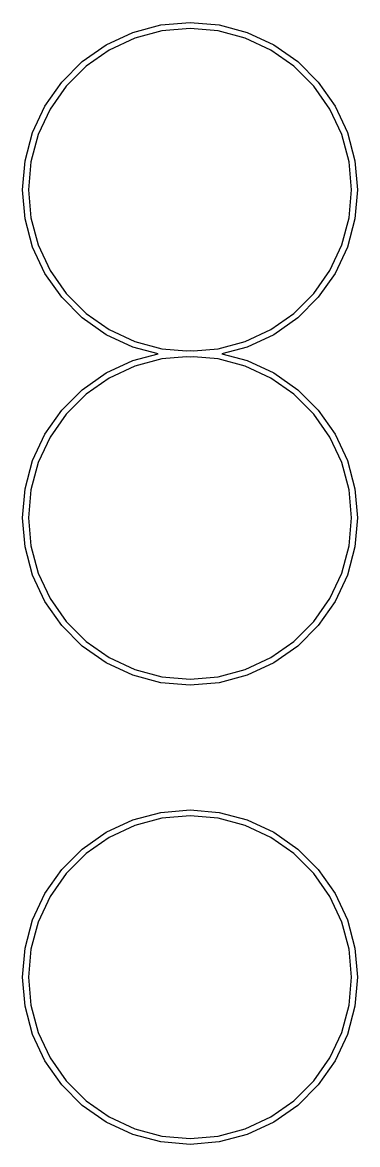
# Model space of a CAD drawing. Extents: x 4.63 to 6.21, y -4.67 to -2.68.
# Drawn here: x 4.9498 to 5.0502, y -4.2234 to -3.8868 of the extents above; entities that cross this region are included whole.
import ezdxf

# ---------------------------------------------------------------- set-up
doc = ezdxf.new("R2010")
doc.units = 0
doc.header["$MEASUREMENT"] = 0
doc.layers.add('BLACK', color=7, linetype='CONTINUOUS')

msp = doc.modelspace()

# ---------------------------------------------------------------- linework, layer by layer
at = {"layer": 'BLACK', "linetype": 'CONTINUOUS'}
for p, q in [((4.98283, -3.88984), (4.99128, -3.88757)), ((4.99128, -3.88757), (5, -3.88681)), ((5, -3.88681), (5.00872, -3.88757)), ((5.00872, -3.88757), (5.01717, -3.88984)), ((4.9749, -3.89354), (4.98283, -3.88984)), ((4.99159, -3.88933), (4.98344, -3.89151)), ((5, -3.8886), (4.99159, -3.88933)), ((5.00841, -3.88933), (5, -3.8886)), ((5.01656, -3.89151), (5.00841, -3.88933)), ((5.01717, -3.88984), (5.0251, -3.89354)), ((4.96773, -3.89855), (4.9749, -3.89354)), ((4.98344, -3.89151), (4.97579, -3.89508)), ((5.02421, -3.89508), (5.01656, -3.89151)), ((5.0251, -3.89354), (5.03227, -3.89855)), ((4.97579, -3.89508), (4.96888, -3.89992)), ((5.03112, -3.89992), (5.02421, -3.89508)), ((4.96155, -3.90474), (4.96773, -3.89855)), ((4.96888, -3.89992), (4.96291, -3.90589)), ((5.03709, -3.90589), (5.03112, -3.89992)), ((5.03227, -3.89855), (5.03845, -3.90474)), ((4.95653, -3.91191), (4.96155, -3.90474)), ((5.03845, -3.90474), (5.04347, -3.91191)), ((4.96291, -3.90589), (4.95807, -3.9128)), ((5.04193, -3.9128), (5.03709, -3.90589)), ((4.95283, -3.91984), (4.95653, -3.91191)), ((4.95807, -3.9128), (4.95451, -3.92045)), ((5.04549, -3.92045), (5.04193, -3.9128)), ((5.04347, -3.91191), (5.04717, -3.91984)), ((4.95057, -3.92829), (4.95283, -3.91984)), ((4.95451, -3.92045), (4.95232, -3.9286)), ((5.04768, -3.9286), (5.04549, -3.92045)), ((5.04717, -3.91984), (5.04943, -3.92829)), ((4.9498, -3.93701), (4.95057, -3.92829)), ((5.04943, -3.92829), (5.0502, -3.93701)), ((4.95232, -3.9286), (4.95159, -3.93701)), ((5.04841, -3.93701), (5.04768, -3.9286)), ((4.95057, -3.94572), (4.9498, -3.93701)), ((4.95159, -3.93701), (4.95232, -3.94541)), ((5.04768, -3.94541), (5.04841, -3.93701)), ((5.0502, -3.93701), (5.04943, -3.94572)), ((4.95283, -3.95418), (4.95057, -3.94572)), ((4.95232, -3.94541), (4.95451, -3.95357)), ((5.04549, -3.95357), (5.04768, -3.94541)), ((5.04943, -3.94572), (5.04717, -3.95418)), ((4.95653, -3.96211), (4.95283, -3.95418)), ((4.95451, -3.95357), (4.95807, -3.96121)), ((5.04193, -3.96121), (5.04549, -3.95357)), ((5.04717, -3.95418), (5.04347, -3.96211)), ((4.95807, -3.96121), (4.96291, -3.96813)), ((5.03709, -3.96813), (5.04193, -3.96121)), ((4.96155, -3.96927), (4.95653, -3.96211)), ((5.04347, -3.96211), (5.03845, -3.96927)), ((4.96291, -3.96813), (4.96888, -3.97409)), ((5.03112, -3.97409), (5.03709, -3.96813)), ((4.96773, -3.97546), (4.96155, -3.96927)), ((5.03845, -3.96927), (5.03227, -3.97546)), ((4.9749, -3.98048), (4.96773, -3.97546)), ((4.96888, -3.97409), (4.97579, -3.97893)), ((5.02421, -3.97893), (5.03112, -3.97409)), ((5.03227, -3.97546), (5.0251, -3.98048)), ((4.98283, -3.98418), (4.9749, -3.98048)), ((4.97579, -3.97893), (4.98344, -3.9825)), ((5.01656, -3.9825), (5.02421, -3.97893)), ((5.0251, -3.98048), (5.01717, -3.98418)), ((4.99046, -3.98622), (4.98283, -3.98418)), ((4.98344, -3.9825), (4.99159, -3.98468)), ((4.99159, -3.98468), (4.99895, -3.98533)), ((4.99895, -3.98533), (5, -3.98524)), ((5, -3.98524), (5.00105, -3.98533)), ((5.00105, -3.98533), (5.00841, -3.98468)), ((5.00841, -3.98468), (5.01656, -3.9825)), ((5.01717, -3.98418), (5.00954, -3.98622)), ((4.9749, -3.99196), (4.98283, -3.98826)), ((4.98283, -3.98826), (4.99046, -3.98622)), ((4.99159, -3.98776), (4.98344, -3.98994)), ((4.99895, -3.98711), (4.99159, -3.98776)), ((5, -3.9872), (4.99895, -3.98711)), ((5.00105, -3.98711), (5, -3.9872)), ((5.00841, -3.98776), (5.00105, -3.98711)), ((5.01656, -3.98994), (5.00841, -3.98776)), ((5.00954, -3.98622), (5.01717, -3.98826)), ((5.01717, -3.98826), (5.0251, -3.99196)), ((4.96773, -3.99698), (4.9749, -3.99196)), ((4.98344, -3.98994), (4.97579, -3.99351)), ((5.02421, -3.99351), (5.01656, -3.98994)), ((5.0251, -3.99196), (5.03227, -3.99698)), ((4.97579, -3.99351), (4.96888, -3.99835)), ((5.03112, -3.99835), (5.02421, -3.99351)), ((4.96155, -4.00317), (4.96773, -3.99698)), ((4.96888, -3.99835), (4.96291, -4.00431)), ((5.03709, -4.00431), (5.03112, -3.99835)), ((5.03227, -3.99698), (5.03845, -4.00317)), ((4.95653, -4.01033), (4.96155, -4.00317)), ((4.96291, -4.00431), (4.95807, -4.01123)), ((5.04193, -4.01123), (5.03709, -4.00431)), ((5.03845, -4.00317), (5.04347, -4.01033)), ((4.95283, -4.01826), (4.95653, -4.01033)), ((4.95807, -4.01123), (4.95451, -4.01887)), ((5.04549, -4.01887), (5.04193, -4.01123)), ((5.04347, -4.01033), (5.04717, -4.01826)), ((4.95057, -4.02672), (4.95283, -4.01826)), ((4.95451, -4.01887), (4.95232, -4.02703)), ((5.04768, -4.02703), (5.04549, -4.01887)), ((5.04717, -4.01826), (5.04943, -4.02672)), ((4.9498, -4.03543), (4.95057, -4.02672)), ((4.95232, -4.02703), (4.95159, -4.03543)), ((5.04841, -4.03543), (5.04768, -4.02703)), ((5.04943, -4.02672), (5.0502, -4.03543)), ((4.95057, -4.04415), (4.9498, -4.03543)), ((4.95159, -4.03543), (4.95232, -4.04384)), ((5.04768, -4.04384), (5.04841, -4.03543)), ((5.0502, -4.03543), (5.04943, -4.04415)), ((4.95283, -4.0526), (4.95057, -4.04415)), ((4.95232, -4.04384), (4.95451, -4.05199)), ((5.04549, -4.05199), (5.04768, -4.04384)), ((5.04943, -4.04415), (5.04717, -4.0526)), ((4.95653, -4.06053), (4.95283, -4.0526)), ((4.95451, -4.05199), (4.95807, -4.05964)), ((5.04193, -4.05964), (5.04549, -4.05199)), ((5.04717, -4.0526), (5.04347, -4.06053)), ((4.96155, -4.0677), (4.95653, -4.06053)), ((4.95807, -4.05964), (4.96291, -4.06655)), ((5.03709, -4.06655), (5.04193, -4.05964)), ((5.04347, -4.06053), (5.03845, -4.0677)), ((4.96773, -4.07389), (4.96155, -4.0677)), ((4.96291, -4.06655), (4.96888, -4.07252)), ((5.03112, -4.07252), (5.03709, -4.06655)), ((5.03845, -4.0677), (5.03227, -4.07389)), ((4.96888, -4.07252), (4.97579, -4.07736)), ((5.02421, -4.07736), (5.03112, -4.07252)), ((4.9749, -4.0789), (4.96773, -4.07389)), ((5.03227, -4.07389), (5.0251, -4.0789)), ((4.98283, -4.0826), (4.9749, -4.0789)), ((4.97579, -4.07736), (4.98344, -4.08093)), ((5.01656, -4.08093), (5.02421, -4.07736)), ((5.0251, -4.0789), (5.01717, -4.0826)), ((4.99128, -4.08487), (4.98283, -4.0826)), ((4.98344, -4.08093), (4.99159, -4.08311)), ((4.99159, -4.08311), (5, -4.08385)), ((5, -4.08385), (5.00841, -4.08311)), ((5.00841, -4.08311), (5.01656, -4.08093)), ((5.01717, -4.0826), (5.00872, -4.08487)), ((5, -4.08563), (4.99128, -4.08487)), ((5.00872, -4.08487), (5, -4.08563)), ((4.99128, -4.12379), (5, -4.12303)), ((5, -4.12303), (5.00872, -4.12379)), ((4.9749, -4.12976), (4.98283, -4.12606)), ((4.98283, -4.12606), (4.99128, -4.12379)), ((4.99159, -4.12555), (4.98344, -4.12774)), ((5, -4.12482), (4.99159, -4.12555)), ((5.00841, -4.12555), (5, -4.12482)), ((5.01656, -4.12774), (5.00841, -4.12555)), ((5.00872, -4.12379), (5.01717, -4.12606)), ((5.01717, -4.12606), (5.0251, -4.12976)), ((4.96773, -4.13478), (4.9749, -4.12976)), ((4.98344, -4.12774), (4.97579, -4.1313)), ((5.02421, -4.1313), (5.01656, -4.12774)), ((5.0251, -4.12976), (5.03227, -4.13478)), ((4.97579, -4.1313), (4.96888, -4.13614)), ((5.03112, -4.13614), (5.02421, -4.1313)), ((4.96155, -4.14096), (4.96773, -4.13478)), ((4.96888, -4.13614), (4.96291, -4.14211)), ((5.03709, -4.14211), (5.03112, -4.13614)), ((5.03227, -4.13478), (5.03845, -4.14096)), ((4.95653, -4.14813), (4.96155, -4.14096)), ((4.96291, -4.14211), (4.95807, -4.14902)), ((5.04193, -4.14902), (5.03709, -4.14211)), ((5.03845, -4.14096), (5.04347, -4.14813)), ((4.95283, -4.15606), (4.95653, -4.14813)), ((4.95807, -4.14902), (4.95451, -4.15667)), ((5.04549, -4.15667), (5.04193, -4.14902)), ((5.04347, -4.14813), (5.04717, -4.15606)), ((4.95057, -4.16451), (4.95283, -4.15606)), ((4.95451, -4.15667), (4.95232, -4.16482)), ((5.04768, -4.16482), (5.04549, -4.15667)), ((5.04717, -4.15606), (5.04943, -4.16451)), ((4.9498, -4.17323), (4.95057, -4.16451)), ((4.95232, -4.16482), (4.95159, -4.17323)), ((5.04841, -4.17323), (5.04768, -4.16482)), ((5.04943, -4.16451), (5.0502, -4.17323)), ((4.95057, -4.18194), (4.9498, -4.17323)), ((4.95159, -4.17323), (4.95232, -4.18164)), ((5.04768, -4.18164), (5.04841, -4.17323)), ((5.0502, -4.17323), (5.04943, -4.18194)), ((4.95283, -4.1904), (4.95057, -4.18194)), ((4.95232, -4.18164), (4.95451, -4.18979)), ((5.04549, -4.18979), (5.04768, -4.18164)), ((5.04943, -4.18194), (5.04717, -4.1904)), ((4.95653, -4.19833), (4.95283, -4.1904)), ((4.95451, -4.18979), (4.95807, -4.19743)), ((5.04193, -4.19743), (5.04549, -4.18979)), ((5.04717, -4.1904), (5.04347, -4.19833)), ((4.95807, -4.19743), (4.96291, -4.20435)), ((5.03709, -4.20435), (5.04193, -4.19743)), ((4.96155, -4.20549), (4.95653, -4.19833)), ((5.04347, -4.19833), (5.03845, -4.20549)), ((4.96291, -4.20435), (4.96888, -4.21031)), ((5.03112, -4.21031), (5.03709, -4.20435)), ((4.96773, -4.21168), (4.96155, -4.20549)), ((5.03845, -4.20549), (5.03227, -4.21168)), ((4.96888, -4.21031), (4.97579, -4.21515)), ((5.02421, -4.21515), (5.03112, -4.21031)), ((4.9749, -4.2167), (4.96773, -4.21168)), ((5.03227, -4.21168), (5.0251, -4.2167)), ((4.98283, -4.2204), (4.9749, -4.2167)), ((4.97579, -4.21515), (4.98344, -4.21872)), ((5.01656, -4.21872), (5.02421, -4.21515)), ((5.0251, -4.2167), (5.01717, -4.2204)), ((4.99128, -4.22266), (4.98283, -4.2204)), ((4.98344, -4.21872), (4.99159, -4.22091)), ((4.99159, -4.22091), (5, -4.22164)), ((5, -4.22164), (5.00841, -4.22091)), ((5.00841, -4.22091), (5.01656, -4.21872)), ((5.01717, -4.2204), (5.00872, -4.22266)), ((5, -4.22343), (4.99128, -4.22266)), ((5.00872, -4.22266), (5, -4.22343))]:
    msp.add_line(p, q, dxfattribs=at)

doc.saveas('drawing.dxf')
